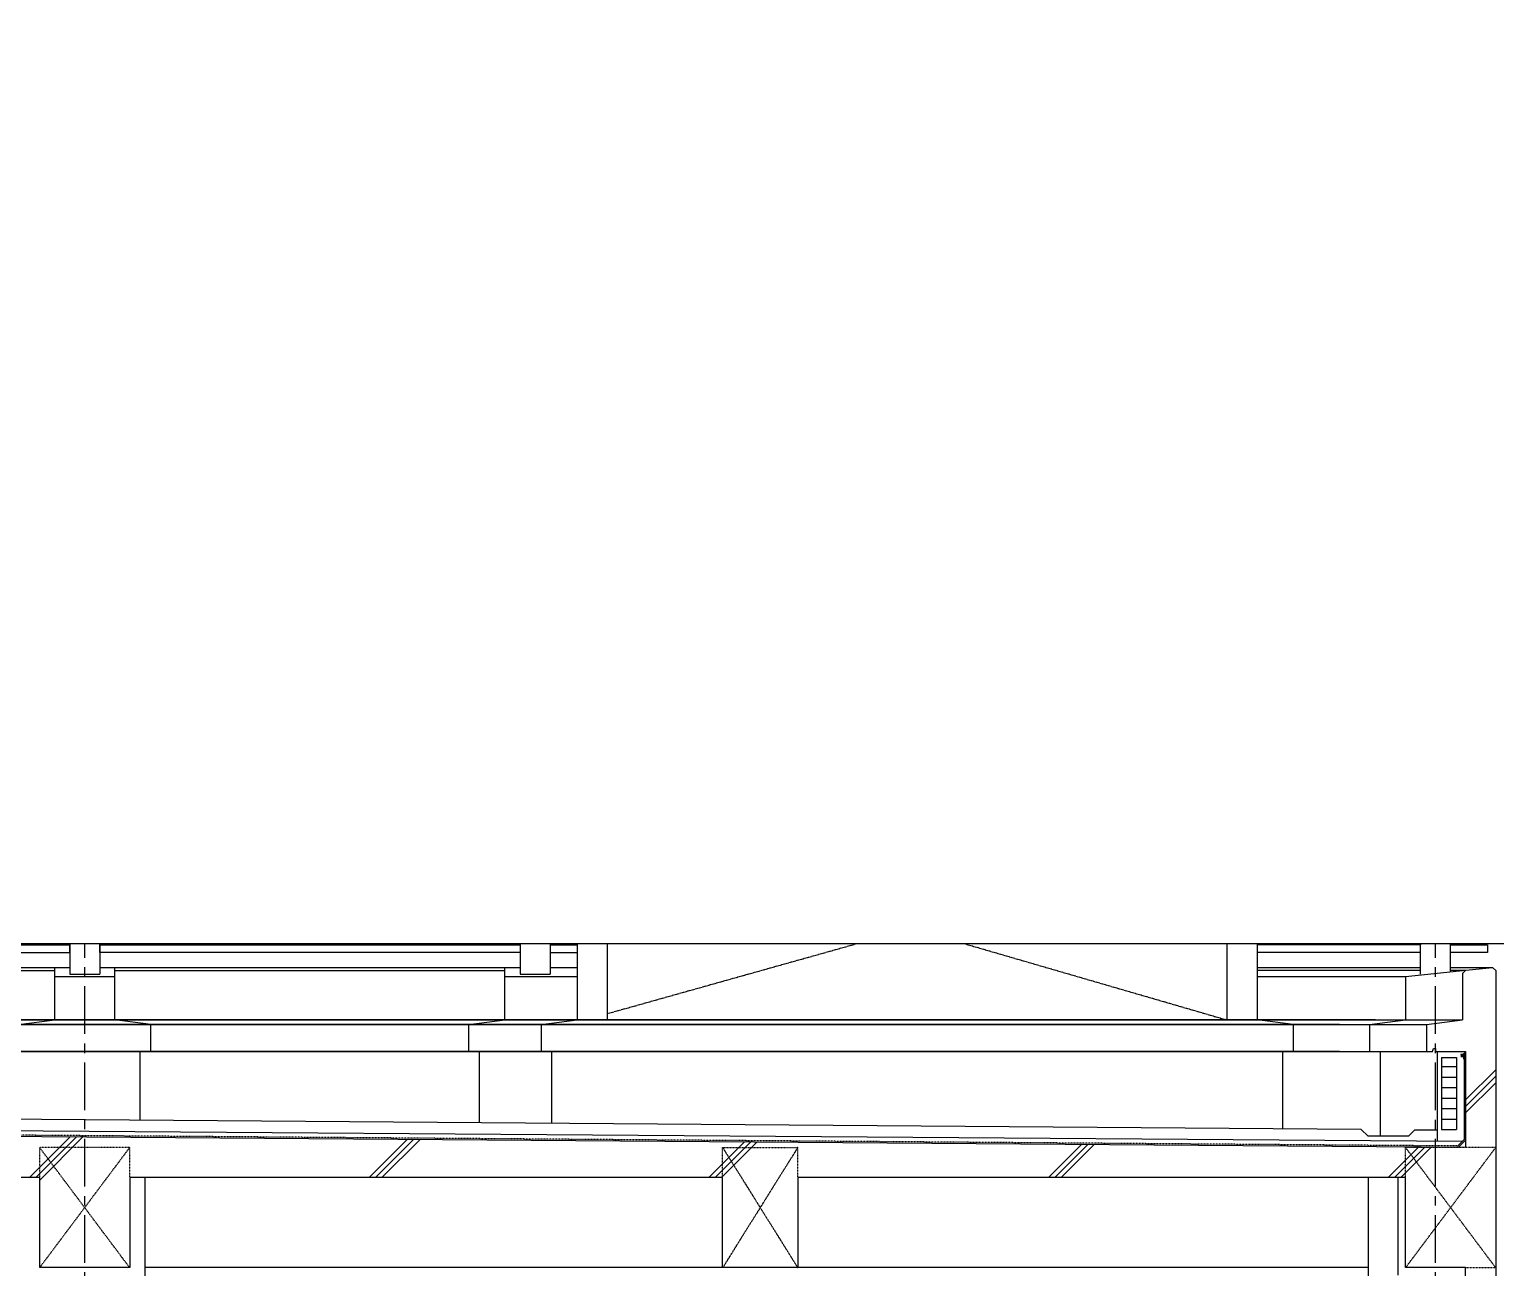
# Model space of a CAD drawing. Extents: x 0 to 160756, y 0 to 229247.
# Drawn here: x 62766 to 72535, y 115152 to 123401 of the extents above; entities that cross this region are included whole.
import ezdxf
from ezdxf.xclip import XClip

# ---------------------------------------------------------------- set-up
doc = ezdxf.new("R2010")
doc.units = 0
doc.header["$LTSCALE"] = 10
doc.header["$XCLIPFRAME"] = 2
for name, pattern in [('XCM7P30CDA$0$CENTER', [50.8, 31.75, -6.35, 6.35, -6.35]), ('XCM7P30CDA$0$CENTERK1', [0.983, 0.833, -0.05, 0.05, -0.05]), ('XCM7P30CDA$0$DOTK1', [0.1, 0.05, -0.05])]:
    doc.linetypes.add(name, pattern=pattern)
for name, color, linetype in [('XCM7P30CDA$0$50RCHATCH', 252, 'Continuous'), ('XCM7P30CDA$0$CCL', 252, 'XCM7P30CDA$0$CENTER'), ('XCM7P30CDA$0$KABE1', 252, 'Continuous'), ('XCM7P30CDA$0$KABE3', 252, 'Continuous'), ('XCM7P30CDA$0$KABED', 252, 'XCM7P30CDA$0$DOTK1'), ('XCM7P30CDA$0$MC', 252, 'Continuous'), ('XCM7P30CDA$0$SIAGE1', 252, 'Continuous'), ('XCM7P30CDA$0$SIAGE3', 252, 'Continuous'), ('XCM7P30CDA$0$SIAGED', 252, 'XCM7P30CDA$0$DOTK1'), ('XCM7P30CDA$0$STEEL3', 252, 'Continuous'), ('XCM7P30CDA$0$SUGATA1', 252, 'Continuous'), ('XCM7P30CDA$0$SUGATA3', 252, 'Continuous')]:
    doc.layers.add(name, color=color, linetype=linetype)

# ---------------------------------------------------------------- blocks, each defined once
blk = doc.blocks.new('XCM7P30CDA$0$A$C9a307472')
at = {"layer": 'XCM7P30CDA$0$50RCHATCH'}
for p, q in [((48050, 20417), (48250, 20617)), ((48050, 20374.5), (48250, 20574.5)), ((48050, 20332.1), (48250, 20532.1)), ((38482.1, 19900), (38751.8, 20169.7)), ((38524.5, 19900), (38793.9, 20169.4)), ((38550, 19883.1), (38836, 20169.1)), ((40744.8, 19900), (40997.7, 20152.9)), ((40787.2, 19900), (41039.8, 20152.6)), ((40829.7, 19900), (41081.9, 20152.3)), ((43007.6, 19900), (43243.6, 20136)), ((43050, 19900), (43285.7, 20135.7)), ((43092.4, 19900), (43327.8, 20135.4)), ((45270.3, 19900), (45489.5, 20119.2)), ((45312.7, 19900), (45531.6, 20118.9)), ((45355.1, 19900), (45573.7, 20118.6)), ((47533, 19900), (47735.4, 20102.4)), ((47575.5, 19900), (47777.5, 20102)), ((47617.9, 19900), (47819.6, 20101.7))]:
    blk.add_line(p, q, dxfattribs=at)
at = {"layer": 'XCM7P30CDA$0$CCL'}
for p, q in [((38850, -8197.4), (38850, 27548.6)), ((47850, -8197.4), (47850, 27548.6))]:
    blk.add_line(p, q, dxfattribs=at)
at = {"layer": 'XCM7P30CDA$0$KABE1'}
for p, q in [((48051.2, 21281.6), (48228.8, 21300)), ((48250, 21278.8), (48228.8, 21300)), ((48030, 21260.4), (48051.2, 21281.6)), ((48030, 21260.4), (48030, 20950)), ((47790, 20920), (48030, 20950)), ((47790, 20920), (47790, 20740)), ((47790, 20740), (47830, 20740)), ((47830, 20740), (47835, 20760)), ((47835, 20760), (47850, 20760)), ((47850, 20760), (47850, 20740)), ((47850, 20740), (47860, 20740))]:
    blk.add_line(p, q, dxfattribs=at)
at = {"layer": 'XCM7P30CDA$0$KABE1', "linetype": 'Continuous'}
for p, q in [((48250, 21278.8), (48250, 17100)), ((38550, 19900), (34600, 19900)), ((38550, 19300), (38550, 19900)), ((43100, 19900), (39150, 19900)), ((39150, 19900), (39150, 19300)), ((43100, 19300), (43100, 19900)), ((47650, 19900), (43600, 19900)), ((43600, 19900), (43600, 19300)), ((39150, 19300), (38550, 19300)), ((43600, 19300), (43100, 19300))]:
    blk.add_line(p, q, dxfattribs=at)
at = {"layer": 'XCM7P30CDA$0$KABE3'}
for p, q in [((47860, 20740), (48050, 20740)), ((48050, 20740), (48050, 20100)), ((48050, 20100), (29850, 20236.5)), ((47650, 19300), (47650, 19900)), ((48050, 19300), (47650, 19300)), ((48050, 17300), (48050, 19300))]:
    blk.add_line(p, q, dxfattribs=at)
at = {"layer": 'XCM7P30CDA$0$KABED'}
for p, q in [((38550, 19300), (39150, 20100)), ((39150, 20100), (38550, 20100)), ((39150, 19300), (38550, 20100)), ((38550, 19900), (38550, 20100)), ((39150, 19900), (39150, 20100)), ((43600, 20100), (43100, 19300)), ((43100, 20100), (43600, 19300)), ((43100, 19900), (43100, 20100)), ((43100, 20100), (43600, 20100)), ((43600, 19900), (43600, 20100)), ((47650, 19300), (48250, 20100)), ((48250, 20100), (47650, 20100)), ((48250, 19300), (47650, 20100)), ((47650, 19900), (47650, 20100)), ((48050, 19300), (48250, 19300))]:
    blk.add_line(p, q, dxfattribs=at)
at = {"layer": 'XCM7P30CDA$0$MC', "linetype": 'XCM7P30CDA$0$CENTERK1'}
for p, q in [((42330, 22150), (46460, 20950)), ((42330, 20992), (46460, 22150))]:
    blk.add_line(p, q, dxfattribs=at)
at = {"layer": 'XCM7P30CDA$0$SIAGE1'}
for p, q in [((47860, 20740), (47860, 20163.5)), ((47353.7, 20221.3), (47400, 20175)), ((47670, 20175), (47400, 20175)), ((47710, 20215), (47670, 20175)), ((47860, 20215), (47710, 20215)), ((47600, 19250), (47600, 19900))]:
    blk.add_line(p, q, dxfattribs=at)
at = {"layer": 'XCM7P30CDA$0$SIAGE3'}
for p, q in [((48040, 20720), (48040, 20154.1)), ((47890, 20700), (47990, 20700)), ((47890, 20700), (47890, 20220)), ((47890, 20640), (47990, 20640)), ((47990, 20700), (47990, 20220)), ((47890, 20570), (47990, 20570)), ((47890, 20500), (47990, 20500)), ((47890, 20430), (47990, 20430)), ((47890, 20360), (47990, 20360)), ((48025.9, 20140.1), (29850, 20271.5)), ((47890, 20290), (47990, 20290)), ((47860, 20215), (47860, 20141.3)), ((47890, 20220), (47990, 20220)), ((47996.3, 20110.4), (48040, 20154.1)), ((48000, 20100), (48050, 20150))]:
    blk.add_line(p, q, dxfattribs=at)
at = {"layer": 'XCM7P30CDA$0$SIAGE3', "linetype": 'Continuous'}
blk.add_lwpolyline([(48050, 20740), (48050, 20720), (48017, 20720, -2.421704)], format="xyb", dxfattribs=at)
for points in [[(48017, 20720), (48017, 20715), (48035, 20715), (48035, 20691), (48040, 20691)], [(48037, 20705), (48018, 20705)]]:
    blk.add_lwpolyline(points, dxfattribs=at)
blk.add_arc((48017.8, 20755.3), 35.3, 268.77639, 334.33585, dxfattribs=at)
at = {"layer": 'XCM7P30CDA$0$SIAGED'}
blk.add_line((47996.3, 20110.4), (29850, 20246.5), dxfattribs=at)
at = {"layer": 'XCM7P30CDA$0$STEEL3'}
for p, q in [((38750, 26100), (38750, 21254.5)), ((38950, 26100), (38950, 21254.5)), ((41750, 26100), (41750, 21254.5)), ((47750, 21254.5), (47750, 26100)), ((47950, 21275.2), (47950, 26100)), ((41950, 22150), (41950, 21254.5)), ((41950, 21450), (42130, 21450)), ((41950, 21400), (42130, 21400)), ((47750, 21400), (46660, 21400)), ((38750, 21254.5), (38950, 21254.5)), ((41750, 21254.5), (41950, 21254.5))]:
    blk.add_line(p, q, dxfattribs=at)
for points in [[(38750, 21650), (35950, 21650), (35950, 21450), (38750, 21450)], [(38950, 21650), (41750, 21650), (41750, 21450), (38950, 21450)], [(38750, 21450), (35950, 21450), (35950, 21400), (38750, 21400)], [(38950, 21450), (41750, 21450), (41750, 21400), (38950, 21400)], [(47950, 21450), (48195, 21450), (48195, 21400), (47950, 21400)]]:
    blk.add_lwpolyline(points, close=True, dxfattribs=at)
blk.add_lwpolyline([(46660, 21650), (47750, 21650), (47750, 21450), (46660, 21450)], dxfattribs=at)
at = {"layer": 'XCM7P30CDA$0$SUGATA1'}
blk.add_line((47353.7, 20221.3), (29850, 20351.5), dxfattribs=at)
at = {"layer": 'XCM7P30CDA$0$SUGATA3'}
for p, q in [((42130, 22150), (42130, 20950)), ((42330, 22150), (42330, 20950)), ((46460, 22150), (46460, 20950)), ((46660, 22150), (46660, 20950)), ((35950, 21300), (38750, 21300)), ((38650, 20950), (38650, 21300)), ((38950, 21300), (41750, 21300)), ((39050, 20950), (39050, 21300)), ((41650, 20950), (41650, 21300)), ((41950, 21300), (42130, 21300)), ((46660, 21300), (47750, 21300)), ((47950, 21300), (48228.8, 21300)), ((36050, 21280), (38650, 21280)), ((38650, 21240), (39050, 21240)), ((38650, 21240), (38750, 21240)), ((38950, 21240), (39050, 21240)), ((39050, 21280), (41650, 21280)), ((41650, 21240), (42130, 21240)), ((41650, 21240), (41750, 21240)), ((41950, 21240), (42130, 21240)), ((46660, 21281.6), (47750, 21281.6)), ((46660, 21240), (47650, 21240)), ((47650, 21240), (48051.2, 21281.6)), ((47650, 21240), (47650, 20950)), ((47950, 21281.6), (48051.2, 21281.6)), ((47450, 20950), (17042, 20950)), ((47210, 20920), (17042, 20920)), ((25750, 20950), (47790, 20950)), ((25990, 20920), (47790, 20920)), ((38410, 20920), (38650, 20950)), ((39290, 20920), (39050, 20950)), ((39290, 20740), (39290, 20920)), ((41410, 20920), (41650, 20950)), ((41410, 20740), (41410, 20920)), ((41890, 20920), (42130, 20950)), ((41890, 20920), (41890, 20740)), ((46900, 20920), (46660, 20950)), ((46900, 20920), (46900, 20740)), ((47210, 20920), (47790, 20920)), ((47410, 20920), (47650, 20950)), ((47410, 20920), (47410, 20740)), ((47450, 20950), (48030, 20950)), ((47210, 20740), (17042, 20740)), ((25990, 20740), (47790, 20740)), ((39220, 20281.1), (39220, 20740)), ((41480, 20265.8), (41480, 20740)), ((41960, 20740), (41960, 20260.2)), ((46830, 20740), (46830, 20224)), ((47280, 20740), (47790, 20740)), ((47480, 20740), (47480, 20175)), ((47580, 20740), (47650, 20740)), ((39250, 19900), (39250, 14100)), ((47400, 19900), (47400, 17350)), ((47400, 19300), (39250, 19300))]:
    blk.add_line(p, q, dxfattribs=at)
blk = doc.blocks.new('XCM7P30CDA')
at = {"color": 4}
ref = blk.add_blockref('XCM7P30CDA$0$A$C9a307472', (24285.2, 95852.5), dxfattribs=at)
XClip(ref).set_block_clipping_path([(28505.8252583833, 11204.571428573), (50624.999999999, 21456.3991779214)])

msp = doc.modelspace()

# ---------------------------------------------------------------- block references
msp.add_blockref('XCM7P30CDA', (0, 0))

doc.saveas('drawing.dxf')
